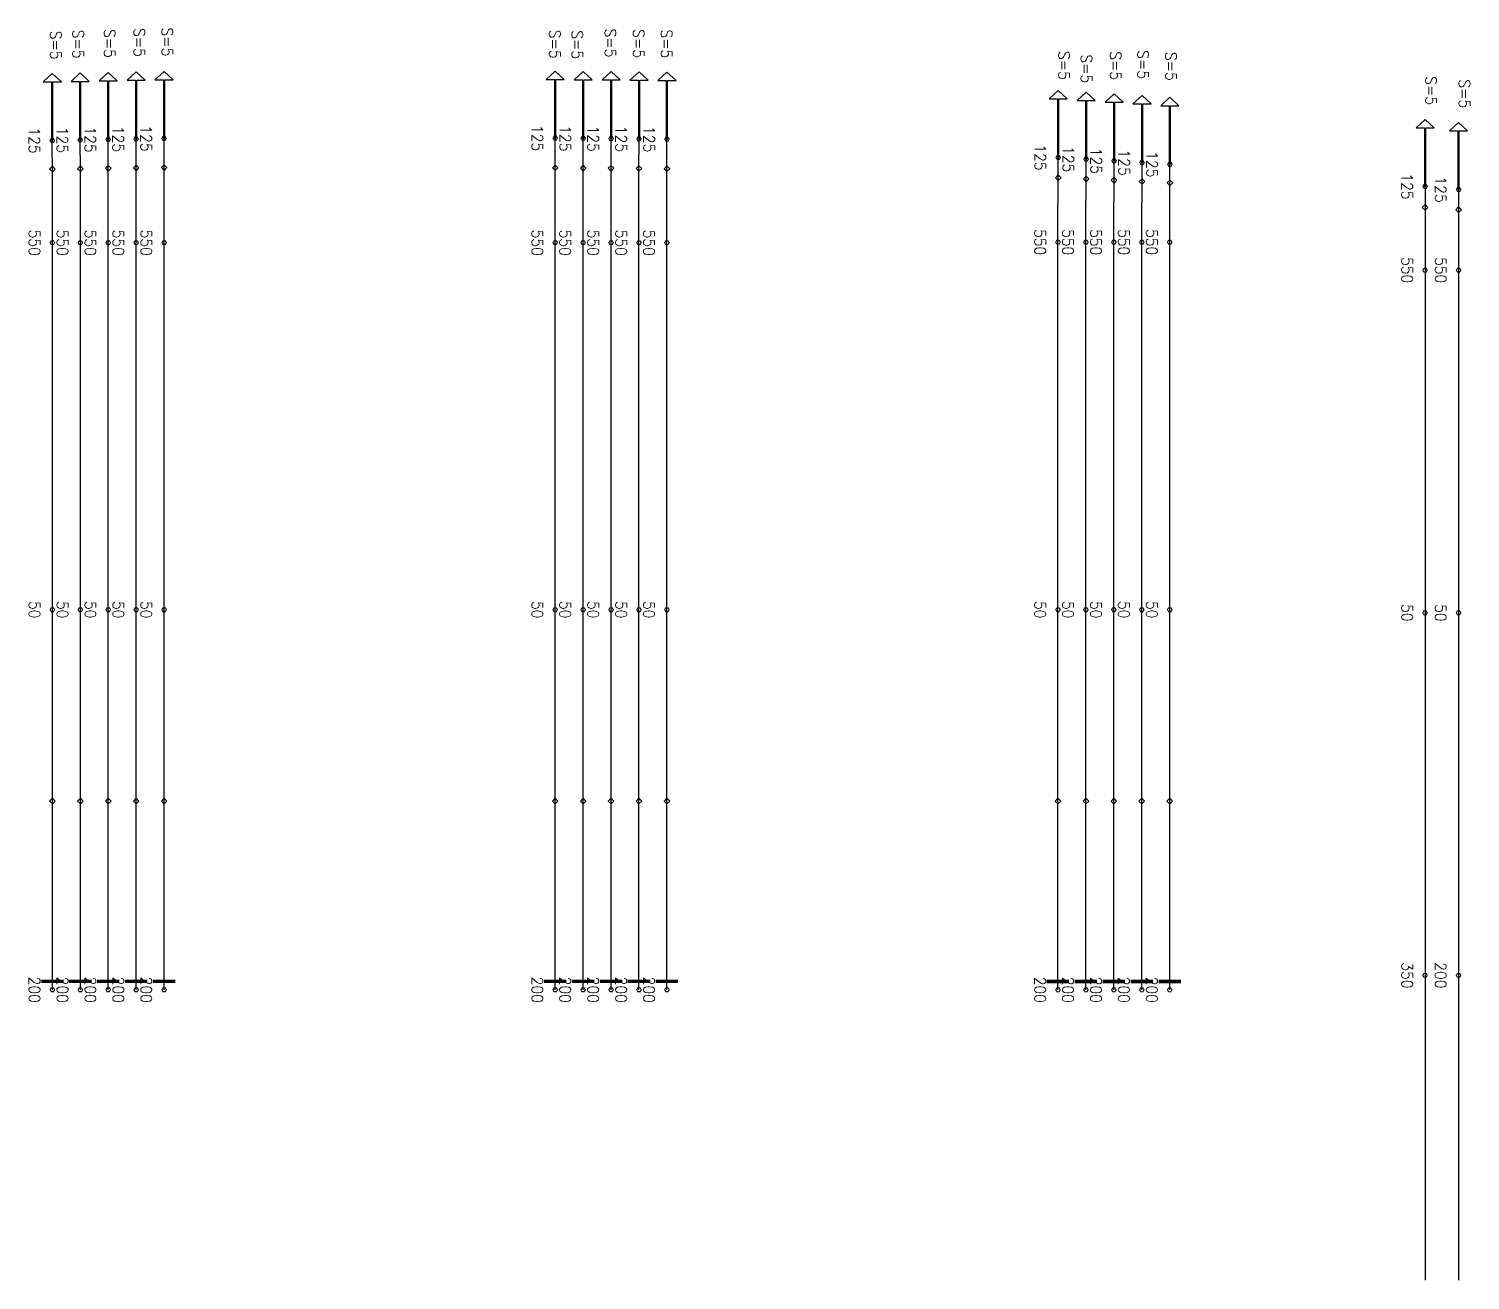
# Model space of a CAD drawing. Header units: millimetres. Extents: x -109376 to 505271, y -20580 to 113678.
# Drawn here: x 440630 to 466430, y 58500 to 80906 of the extents above; entities that cross this region are included whole.
import ezdxf

# ---------------------------------------------------------------- set-up
doc = ezdxf.new("R2010")
doc.units = ezdxf.units.MM
doc.layers.add('Current_plane_Tendon', color=7, linetype='Continuous', true_color=0xab0000)
doc.styles.get("Standard").update_dxf_attribs({"font": 'arial.ttf'})

# ---------------------------------------------------------------- blocks, each defined once
blk = doc.blocks.new('capY')
at = {"layer": 'Current_plane_Tendon', "color": 14, "linetype": 'Continuous', "true_color": 0xab0000}
for points in [[(18510, 2507), (18510, 3557), (18660, 3557), (18498, 3707), (18336, 3557), (18486, 3557), (18486, 2507)], [(19010, 2516), (19010, 3566), (19160, 3566), (18998, 3716), (18836, 3566), (18986, 3566), (18986, 2516)], [(19510, 2525), (19510, 3575), (19660, 3575), (19498, 3725), (19336, 3575), (19486, 3575), (19486, 2525)], [(20010, 2534), (20010, 3584), (20160, 3584), (19998, 3734), (19836, 3584), (19986, 3584), (19986, 2534)], [(20510, 2543), (20510, 3593), (20660, 3593), (20498, 3743), (20336, 3593), (20486, 3593), (20486, 2543)], [(27513, 2550), (27513, 3600), (27663, 3600), (27501, 3750), (27339, 3600), (27489, 3600), (27489, 2550)], [(28013, 2545), (28013, 3595), (28163, 3595), (28001, 3745), (27839, 3595), (27989, 3595), (27989, 2545)], [(28513, 2540), (28513, 3590), (28663, 3590), (28501, 3740), (28339, 3590), (28489, 3590), (28489, 2540)], [(29013, 2535), (29013, 3585), (29163, 3585), (29001, 3735), (28839, 3585), (28989, 3585), (28989, 2535)], [(29513, 2529), (29513, 3579), (29663, 3579), (29501, 3729), (29339, 3579), (29489, 3579), (29489, 2529)], [(36516, 2203), (36516, 3253), (36666, 3253), (36504, 3403), (36342, 3253), (36492, 3253), (36492, 2203)], [(37016, 2172), (37016, 3222), (37166, 3222), (37004, 3372), (36842, 3222), (36992, 3222), (36992, 2172)], [(37516, 2142), (37516, 3192), (37666, 3192), (37504, 3342), (37342, 3192), (37492, 3192), (37492, 2142)], [(38016, 2111), (38016, 3161), (38166, 3161), (38004, 3311), (37842, 3161), (37992, 3161), (37992, 2111)], [(38516, 2080), (38516, 3130), (38666, 3130), (38504, 3280), (38342, 3130), (38492, 3130), (38492, 2080)], [(18550, -9322), (18500, -9272), (18450, -9322), (18500, -9372), (18550, -9322)], [(19050, -9322), (19000, -9272), (18950, -9322), (19000, -9372), (19050, -9322)], [(19550, -9322), (19500, -9272), (19450, -9322), (19500, -9372), (19550, -9322)], [(20050, -9322), (20000, -9272), (19950, -9322), (20000, -9372), (20050, -9322)], [(20550, -9322), (20500, -9272), (20450, -9322), (20500, -9372), (20550, -9322)], [(27550, -9322), (27500, -9272), (27450, -9322), (27500, -9372), (27550, -9322)], [(28050, -9322), (28000, -9272), (27950, -9322), (28000, -9372), (28050, -9322)], [(28550, -9322), (28500, -9272), (28450, -9322), (28500, -9372), (28550, -9322)], [(29050, -9322), (29000, -9272), (28950, -9322), (29000, -9372), (29050, -9322)], [(29550, -9322), (29500, -9272), (29450, -9322), (29500, -9372), (29550, -9322)], [(36550, -9322), (36500, -9272), (36450, -9322), (36500, -9372), (36550, -9322)], [(37050, -9322), (37000, -9272), (36950, -9322), (37000, -9372), (37050, -9322)], [(37550, -9322), (37500, -9272), (37450, -9322), (37500, -9372), (37550, -9322)], [(38050, -9322), (38000, -9272), (37950, -9322), (38000, -9372), (38050, -9322)], [(38550, -9322), (38500, -9272), (38450, -9322), (38500, -9372), (38550, -9322)]]:
    blk.add_lwpolyline(points, close=True, dxfattribs=at)
for points, elevation in [([(43083, 1684), (43083, 2734), (43233, 2734), (43071, 2884), (42909, 2734), (43059, 2734), (43059, 1684)], -93), ([(43683, 1628), (43683, 2678), (43833, 2678), (43671, 2828), (43509, 2678), (43659, 2678), (43659, 1628)], -93), ([(20050, 2015), (20000, 2065), (19950, 2015), (20000, 1965), (20050, 2015)], 125), ([(20550, 2022), (20500, 2072), (20450, 2022), (20500, 1972), (20550, 2022)], 125), ([(27550, 2017), (27500, 2067), (27450, 2017), (27500, 1967), (27550, 2017)], 125), ([(18550, 1995), (18500, 2045), (18450, 1995), (18500, 1945), (18550, 1995)], 125), ([(19050, 2002), (19000, 2052), (18950, 2002), (19000, 1952), (19050, 2002)], 125), ([(19550, 2009), (19500, 2059), (19450, 2009), (19500, 1959), (19550, 2009)], 125), ([(28050, 2013), (28000, 2063), (27950, 2013), (28000, 1963), (28050, 2013)], 125), ([(28550, 2009), (28500, 2059), (28450, 2009), (28500, 1959), (28550, 2009)], 125), ([(29050, 2005), (29000, 2055), (28950, 2005), (29000, 1955), (29050, 2005)], 125), ([(29550, 2001), (29500, 2051), (29450, 2001), (29500, 1951), (29550, 2001)], 125), ([(36554, 1841), (36504, 1891), (36454, 1841), (36504, 1791), (36554, 1841)], 125), ([(37054, 1818), (37004, 1868), (36954, 1818), (37004, 1768), (37054, 1818)], 125), ([(37554, 1795), (37504, 1845), (37454, 1795), (37504, 1745), (37554, 1795)], 125), ([(38054, 1772), (38004, 1822), (37954, 1772), (38004, 1722), (38054, 1772)], 125), ([(38554, 1749), (38504, 1799), (38454, 1749), (38504, 1699), (38554, 1749)], 125), ([(43121, 1309), (43071, 1359), (43021, 1309), (43071, 1259), (43121, 1309)], 32), ([(43721, 1267), (43671, 1317), (43621, 1267), (43671, 1217), (43721, 1267)], 32)]:
    blk.add_lwpolyline(points, close=True, dxfattribs=dict(at, elevation=elevation))
for points in [[(20538, 2543, 20, 20, 0), (20518, 2578, 20, 20, 0), (20478, 2578, 20, 20, 0), (20458, 2543, 20, 20, 0), (20478, 2509, 20, 20, 0), (20518, 2509, 20, 20, 0)], [(27541, 2550, 20, 20, 0), (27521, 2585, 20, 20, 0), (27481, 2585, 20, 20, 0), (27461, 2550, 20, 20, 0), (27481, 2516, 20, 20, 0), (27521, 2516, 20, 20, 0)], [(28041, 2545, 20, 20, 0), (28021, 2580, 20, 20, 0), (27981, 2580, 20, 20, 0), (27961, 2545, 20, 20, 0), (27981, 2511, 20, 20, 0), (28021, 2511, 20, 20, 0)], [(28541, 2540, 20, 20, 0), (28521, 2575, 20, 20, 0), (28481, 2575, 20, 20, 0), (28461, 2540, 20, 20, 0), (28481, 2505, 20, 20, 0), (28521, 2505, 20, 20, 0)], [(18538, 2507, 20, 20, 0), (18518, 2542, 20, 20, 0), (18478, 2542, 20, 20, 0), (18458, 2507, 20, 20, 0), (18478, 2472, 20, 20, 0), (18518, 2472, 20, 20, 0)], [(19038, 2516, 20, 20, 0), (19018, 2551, 20, 20, 0), (18978, 2551, 20, 20, 0), (18958, 2516, 20, 20, 0), (18978, 2482, 20, 20, 0), (19018, 2482, 20, 20, 0)], [(19538, 2525, 20, 20, 0), (19518, 2560, 20, 20, 0), (19478, 2560, 20, 20, 0), (19458, 2525, 20, 20, 0), (19478, 2491, 20, 20, 0), (19518, 2491, 20, 20, 0)], [(20038, 2534, 20, 20, 0), (20018, 2569, 20, 20, 0), (19978, 2569, 20, 20, 0), (19958, 2534, 20, 20, 0), (19978, 2500, 20, 20, 0), (20018, 2500, 20, 20, 0)], [(29041, 2535, 20, 20, 0), (29021, 2569, 20, 20, 0), (28981, 2569, 20, 20, 0), (28961, 2535, 20, 20, 0), (28981, 2500, 20, 20, 0), (29021, 2500, 20, 20, 0)], [(29541, 2529, 20, 20, 0), (29521, 2564, 20, 20, 0), (29481, 2564, 20, 20, 0), (29461, 2529, 20, 20, 0), (29481, 2495, 20, 20, 0), (29521, 2495, 20, 20, 0)], [(36544, 2203, 20, 20, 0), (36524, 2238, 20, 20, 0), (36484, 2238, 20, 20, 0), (36464, 2203, 20, 20, 0), (36484, 2169, 20, 20, 0), (36524, 2169, 20, 20, 0)], [(37044, 2172, 20, 20, 0), (37024, 2207, 20, 20, 0), (36984, 2207, 20, 20, 0), (36964, 2172, 20, 20, 0), (36984, 2138, 20, 20, 0), (37024, 2138, 20, 20, 0)], [(37544, 2142, 20, 20, 0), (37524, 2176, 20, 20, 0), (37484, 2176, 20, 20, 0), (37464, 2142, 20, 20, 0), (37484, 2107, 20, 20, 0), (37524, 2107, 20, 20, 0)], [(38044, 2111, 20, 20, 0), (38024, 2145, 20, 20, 0), (37984, 2145, 20, 20, 0), (37964, 2111, 20, 20, 0), (37984, 2076, 20, 20, 0), (38024, 2076, 20, 20, 0)], [(38544, 2080, 20, 20, 0), (38524, 2115, 20, 20, 0), (38484, 2115, 20, 20, 0), (38464, 2080, 20, 20, 0), (38484, 2045, 20, 20, 0), (38524, 2045, 20, 20, 0)]]:
    blk.add_lwpolyline(points, format="xyseb", close=True, dxfattribs=at)
for points, elevation in [([(43111, 1684, 20, 20, 0), (43091, 1718, 20, 20, 0), (43051, 1718, 20, 20, 0), (43031, 1684, 20, 20, 0), (43051, 1649, 20, 20, 0), (43091, 1649, 20, 20, 0)], -93), ([(43711, 1628, 20, 20, 0), (43691, 1663, 20, 20, 0), (43651, 1663, 20, 20, 0), (43631, 1628, 20, 20, 0), (43651, 1594, 20, 20, 0), (43691, 1594, 20, 20, 0)], -93), ([(18540, 677, 20, 20, 0), (18520, 712, 20, 20, 0), (18480, 712, 20, 20, 0), (18460, 677, 20, 20, 0), (18480, 643, 20, 20, 0), (18520, 643, 20, 20, 0)], 75), ([(19040, 677, 20, 20, 0), (19020, 712, 20, 20, 0), (18980, 712, 20, 20, 0), (18960, 677, 20, 20, 0), (18980, 643, 20, 20, 0), (19020, 643, 20, 20, 0)], 75), ([(19540, 677, 20, 20, 0), (19520, 712, 20, 20, 0), (19480, 712, 20, 20, 0), (19460, 677, 20, 20, 0), (19480, 643, 20, 20, 0), (19520, 643, 20, 20, 0)], 75), ([(20040, 677, 20, 20, 0), (20020, 712, 20, 20, 0), (19980, 712, 20, 20, 0), (19960, 677, 20, 20, 0), (19980, 643, 20, 20, 0), (20020, 643, 20, 20, 0)], 75), ([(20540, 677, 20, 20, 0), (20520, 712, 20, 20, 0), (20480, 712, 20, 20, 0), (20460, 677, 20, 20, 0), (20480, 643, 20, 20, 0), (20520, 643, 20, 20, 0)], 75), ([(27540, 677, 20, 20, 0), (27520, 712, 20, 20, 0), (27480, 712, 20, 20, 0), (27460, 677, 20, 20, 0), (27480, 643, 20, 20, 0), (27520, 643, 20, 20, 0)], 75), ([(28040, 677, 20, 20, 0), (28020, 712, 20, 20, 0), (27980, 712, 20, 20, 0), (27960, 677, 20, 20, 0), (27980, 643, 20, 20, 0), (28020, 643, 20, 20, 0)], 75), ([(28540, 677, 20, 20, 0), (28520, 712, 20, 20, 0), (28480, 712, 20, 20, 0), (28460, 677, 20, 20, 0), (28480, 643, 20, 20, 0), (28520, 643, 20, 20, 0)], 75), ([(29040, 677, 20, 20, 0), (29020, 712, 20, 20, 0), (28980, 712, 20, 20, 0), (28960, 677, 20, 20, 0), (28980, 643, 20, 20, 0), (29020, 643, 20, 20, 0)], 75), ([(29540, 677, 20, 20, 0), (29520, 712, 20, 20, 0), (29480, 712, 20, 20, 0), (29460, 677, 20, 20, 0), (29480, 643, 20, 20, 0), (29520, 643, 20, 20, 0)], 75), ([(36540, 686, 20, 20, 0), (36520, 720, 20, 20, 0), (36480, 720, 20, 20, 0), (36460, 686, 20, 20, 0), (36480, 651, 20, 20, 0), (36520, 651, 20, 20, 0)], 75), ([(37040, 686, 20, 20, 0), (37020, 720, 20, 20, 0), (36980, 720, 20, 20, 0), (36960, 686, 20, 20, 0), (36980, 651, 20, 20, 0), (37020, 651, 20, 20, 0)], 75), ([(37540, 686, 20, 20, 0), (37520, 720, 20, 20, 0), (37480, 720, 20, 20, 0), (37460, 686, 20, 20, 0), (37480, 651, 20, 20, 0), (37520, 651, 20, 20, 0)], 75), ([(38040, 686, 20, 20, 0), (38020, 720, 20, 20, 0), (37980, 720, 20, 20, 0), (37960, 686, 20, 20, 0), (37980, 651, 20, 20, 0), (38020, 651, 20, 20, 0)], 75), ([(38540, 686, 20, 20, 0), (38520, 720, 20, 20, 0), (38480, 720, 20, 20, 0), (38460, 686, 20, 20, 0), (38480, 651, 20, 20, 0), (38520, 651, 20, 20, 0)], 75), ([(43111, 185, 20, 20, 0), (43091, 219, 20, 20, 0), (43051, 219, 20, 20, 0), (43031, 185, 20, 20, 0), (43051, 150, 20, 20, 0), (43091, 150, 20, 20, 0)], -18), ([(43711, 185, 20, 20, 0), (43691, 219, 20, 20, 0), (43651, 219, 20, 20, 0), (43631, 185, 20, 20, 0), (43651, 150, 20, 20, 0), (43691, 150, 20, 20, 0)], -18), ([(18540, -5894, 20, 20, 0), (18520, -5860, 20, 20, 0), (18480, -5860, 20, 20, 0), (18460, -5894, 20, 20, 0), (18480, -5929, 20, 20, 0), (18520, -5929, 20, 20, 0)], -350), ([(19040, -5894, 20, 20, 0), (19020, -5860, 20, 20, 0), (18980, -5860, 20, 20, 0), (18960, -5894, 20, 20, 0), (18980, -5929, 20, 20, 0), (19020, -5929, 20, 20, 0)], -350), ([(19540, -5894, 20, 20, 0), (19520, -5860, 20, 20, 0), (19480, -5860, 20, 20, 0), (19460, -5894, 20, 20, 0), (19480, -5929, 20, 20, 0), (19520, -5929, 20, 20, 0)], -350), ([(20040, -5894, 20, 20, 0), (20020, -5860, 20, 20, 0), (19980, -5860, 20, 20, 0), (19960, -5894, 20, 20, 0), (19980, -5929, 20, 20, 0), (20020, -5929, 20, 20, 0)], -350), ([(20540, -5894, 20, 20, 0), (20520, -5860, 20, 20, 0), (20480, -5860, 20, 20, 0), (20460, -5894, 20, 20, 0), (20480, -5929, 20, 20, 0), (20520, -5929, 20, 20, 0)], -350), ([(27540, -5894, 20, 20, 0), (27520, -5860, 20, 20, 0), (27480, -5860, 20, 20, 0), (27460, -5894, 20, 20, 0), (27480, -5929, 20, 20, 0), (27520, -5929, 20, 20, 0)], -350), ([(28040, -5894, 20, 20, 0), (28020, -5860, 20, 20, 0), (27980, -5860, 20, 20, 0), (27960, -5894, 20, 20, 0), (27980, -5929, 20, 20, 0), (28020, -5929, 20, 20, 0)], -350), ([(28540, -5894, 20, 20, 0), (28520, -5860, 20, 20, 0), (28480, -5860, 20, 20, 0), (28460, -5894, 20, 20, 0), (28480, -5929, 20, 20, 0), (28520, -5929, 20, 20, 0)], -350), ([(29040, -5894, 20, 20, 0), (29020, -5860, 20, 20, 0), (28980, -5860, 20, 20, 0), (28960, -5894, 20, 20, 0), (28980, -5929, 20, 20, 0), (29020, -5929, 20, 20, 0)], -350), ([(29540, -5894, 20, 20, 0), (29520, -5860, 20, 20, 0), (29480, -5860, 20, 20, 0), (29460, -5894, 20, 20, 0), (29480, -5929, 20, 20, 0), (29520, -5929, 20, 20, 0)], -350), ([(36540, -5894, 20, 20, 0), (36520, -5860, 20, 20, 0), (36480, -5860, 20, 20, 0), (36460, -5894, 20, 20, 0), (36480, -5929, 20, 20, 0), (36520, -5929, 20, 20, 0)], -350), ([(37040, -5894, 20, 20, 0), (37020, -5860, 20, 20, 0), (36980, -5860, 20, 20, 0), (36960, -5894, 20, 20, 0), (36980, -5929, 20, 20, 0), (37020, -5929, 20, 20, 0)], -350), ([(37540, -5894, 20, 20, 0), (37520, -5860, 20, 20, 0), (37480, -5860, 20, 20, 0), (37460, -5894, 20, 20, 0), (37480, -5929, 20, 20, 0), (37520, -5929, 20, 20, 0)], -350), ([(38040, -5894, 20, 20, 0), (38020, -5860, 20, 20, 0), (37980, -5860, 20, 20, 0), (37960, -5894, 20, 20, 0), (37980, -5929, 20, 20, 0), (38020, -5929, 20, 20, 0)], -350), ([(38540, -5894, 20, 20, 0), (38520, -5860, 20, 20, 0), (38480, -5860, 20, 20, 0), (38460, -5894, 20, 20, 0), (38480, -5929, 20, 20, 0), (38520, -5929, 20, 20, 0)], -350), ([(43110, -5951, 20, 20, 0), (43090, -5916, 20, 20, 0), (43050, -5916, 20, 20, 0), (43030, -5951, 20, 20, 0), (43050, -5985, 20, 20, 0), (43090, -5985, 20, 20, 0)], -200), ([(43710, -5951, 20, 20, 0), (43690, -5916, 20, 20, 0), (43650, -5916, 20, 20, 0), (43630, -5951, 20, 20, 0), (43650, -5985, 20, 20, 0), (43690, -5985, 20, 20, 0)], -200), ([(43110, -12442, 20, 20, 0), (43090, -12407, 20, 20, 0), (43050, -12407, 20, 20, 0), (43030, -12442, 20, 20, 0), (43050, -12476, 20, 20, 0), (43090, -12476, 20, 20, 0)], -50), ([(43710, -12442, 20, 20, 0), (43690, -12407, 20, 20, 0), (43650, -12407, 20, 20, 0), (43630, -12442, 20, 20, 0), (43650, -12476, 20, 20, 0), (43690, -12476, 20, 20, 0)], -50), ([(18540, -12700, 20, 20, 0), (18520, -12665, 20, 20, 0), (18480, -12665, 20, 20, 0), (18460, -12700, 20, 20, 0), (18480, -12735, 20, 20, 0), (18520, -12735, 20, 20, 0)], -200), ([(19040, -12700, 20, 20, 0), (19020, -12665, 20, 20, 0), (18980, -12665, 20, 20, 0), (18960, -12700, 20, 20, 0), (18980, -12735, 20, 20, 0), (19020, -12735, 20, 20, 0)], -200), ([(19540, -12700, 20, 20, 0), (19520, -12665, 20, 20, 0), (19480, -12665, 20, 20, 0), (19460, -12700, 20, 20, 0), (19480, -12735, 20, 20, 0), (19520, -12735, 20, 20, 0)], -200), ([(20040, -12700, 20, 20, 0), (20020, -12665, 20, 20, 0), (19980, -12665, 20, 20, 0), (19960, -12700, 20, 20, 0), (19980, -12735, 20, 20, 0), (20020, -12735, 20, 20, 0)], -200), ([(20540, -12700, 20, 20, 0), (20520, -12665, 20, 20, 0), (20480, -12665, 20, 20, 0), (20460, -12700, 20, 20, 0), (20480, -12735, 20, 20, 0), (20520, -12735, 20, 20, 0)], -200), ([(27540, -12700, 20, 20, 0), (27520, -12665, 20, 20, 0), (27480, -12665, 20, 20, 0), (27460, -12700, 20, 20, 0), (27480, -12735, 20, 20, 0), (27520, -12735, 20, 20, 0)], -200), ([(28040, -12700, 20, 20, 0), (28020, -12665, 20, 20, 0), (27980, -12665, 20, 20, 0), (27960, -12700, 20, 20, 0), (27980, -12735, 20, 20, 0), (28020, -12735, 20, 20, 0)], -200), ([(28540, -12700, 20, 20, 0), (28520, -12665, 20, 20, 0), (28480, -12665, 20, 20, 0), (28460, -12700, 20, 20, 0), (28480, -12735, 20, 20, 0), (28520, -12735, 20, 20, 0)], -200), ([(29040, -12700, 20, 20, 0), (29020, -12665, 20, 20, 0), (28980, -12665, 20, 20, 0), (28960, -12700, 20, 20, 0), (28980, -12735, 20, 20, 0), (29020, -12735, 20, 20, 0)], -200), ([(29540, -12700, 20, 20, 0), (29520, -12665, 20, 20, 0), (29480, -12665, 20, 20, 0), (29460, -12700, 20, 20, 0), (29480, -12735, 20, 20, 0), (29520, -12735, 20, 20, 0)], -200), ([(36540, -12702, 20, 20, 0), (36520, -12667, 20, 20, 0), (36480, -12667, 20, 20, 0), (36460, -12702, 20, 20, 0), (36480, -12736, 20, 20, 0), (36520, -12736, 20, 20, 0)], -200), ([(37040, -12702, 20, 20, 0), (37020, -12667, 20, 20, 0), (36980, -12667, 20, 20, 0), (36960, -12702, 20, 20, 0), (36980, -12736, 20, 20, 0), (37020, -12736, 20, 20, 0)], -200), ([(37540, -12702, 20, 20, 0), (37520, -12667, 20, 20, 0), (37480, -12667, 20, 20, 0), (37460, -12702, 20, 20, 0), (37480, -12736, 20, 20, 0), (37520, -12736, 20, 20, 0)], -200), ([(38040, -12702, 20, 20, 0), (38020, -12667, 20, 20, 0), (37980, -12667, 20, 20, 0), (37960, -12702, 20, 20, 0), (37980, -12736, 20, 20, 0), (38020, -12736, 20, 20, 0)], -200), ([(38540, -12702, 20, 20, 0), (38520, -12667, 20, 20, 0), (38480, -12667, 20, 20, 0), (38460, -12702, 20, 20, 0), (38480, -12736, 20, 20, 0), (38520, -12736, 20, 20, 0)], -200)]:
    blk.add_lwpolyline(points, format="xyseb", close=True, dxfattribs=dict(at, elevation=elevation))
at = {"layer": 'Current_plane_Tendon', "color": 14, "linetype": 'Continuous', "true_color": 0xab0000, "elevation": -200}
for points in [[(18300, -12550, 60, 60, 0), (18700, -12550, 60, 60, 0)], [(18800, -12550, 60, 60, 0), (19200, -12550, 60, 60, 0)], [(19300, -12550, 60, 60, 0), (19700, -12550, 60, 60, 0)], [(19800, -12550, 60, 60, 0), (20200, -12550, 60, 60, 0)], [(20300, -12550, 60, 60, 0), (20700, -12550, 60, 60, 0)], [(27300, -12550, 60, 60, 0), (27700, -12550, 60, 60, 0)], [(27800, -12550, 60, 60, 0), (28200, -12550, 60, 60, 0)], [(28300, -12550, 60, 60, 0), (28700, -12550, 60, 60, 0)], [(28800, -12550, 60, 60, 0), (29200, -12550, 60, 60, 0)], [(29300, -12550, 60, 60, 0), (29700, -12550, 60, 60, 0)], [(36300, -12552, 60, 60, 0), (36700, -12552, 60, 60, 0)], [(36800, -12552, 60, 60, 0), (37200, -12552, 60, 60, 0)], [(37300, -12552, 60, 60, 0), (37700, -12552, 60, 60, 0)], [(37800, -12552, 60, 60, 0), (38200, -12552, 60, 60, 0)], [(38300, -12552, 60, 60, 0), (38700, -12552, 60, 60, 0)]]:
    blk.add_lwpolyline(points, format="xyseb", dxfattribs=at)
at = {"layer": 'Current_plane_Tendon', "color": 14, "linetype": 'Continuous', "true_color": 0xab0000}
for points in [[(18500, 677, 75), (18500, 853, 74), (18500, 1029, 72), (18500, 1205, 68), (18500, 1380, 63), (18500, 1556, 56), (18500, 1732, 48), (18500, 1907, 38), (18500, 2083, 27), (18498, 2331, 14), (18498, 2507, 0)], [(19000, 677, 75), (19000, 838, 74), (19000, 999, 73), (19000, 1159, 69), (19000, 1320, 65), (19000, 1480, 60), (19000, 1641, 53), (19000, 1801, 45), (19000, 1962, 35), (19000, 2122, 25), (18998, 2356, 13), (18998, 2516, 0)], [(19500, 677, 75), (19500, 839, 74), (19500, 1000, 73), (19500, 1162, 69), (19500, 1323, 65), (19500, 1484, 60), (19500, 1646, 53), (19500, 1807, 45), (19500, 1968, 35), (19500, 2130, 25), (19498, 2364, 13), (19498, 2525, 0)], [(20000, 677, 75), (20000, 840, 74), (20000, 1002, 73), (20000, 1164, 69), (20000, 1326, 65), (20000, 1488, 60), (20000, 1651, 53), (20000, 1813, 45), (20000, 1975, 35), (20000, 2137, 25), (19998, 2372, 13), (19998, 2534, 0)], [(20500, 677, 75), (20500, 841, 74), (20500, 1004, 73), (20500, 1167, 69), (20500, 1330, 65), (20500, 1493, 60), (20500, 1656, 53), (20500, 1819, 45), (20500, 1982, 35), (20500, 2145, 25), (20498, 2380, 13), (20498, 2543, 0)], [(27500, 677, 75), (27500, 856, 74), (27500, 1034, 72), (27500, 1213, 68), (27500, 1392, 63), (27500, 1570, 56), (27500, 1749, 48), (27500, 1927, 38), (27500, 2106, 27), (27501, 2372, 14), (27501, 2550, 0)], [(28000, 677, 75), (28000, 839, 74), (28000, 1001, 73), (28000, 1163, 69), (28000, 1325, 65), (28000, 1487, 60), (28000, 1648, 53), (28000, 1810, 45), (28000, 1972, 35), (28000, 2134, 25), (28001, 2383, 13), (28001, 2545, 0)], [(28500, 677, 75), (28500, 855, 74), (28500, 1032, 72), (28500, 1210, 68), (28500, 1387, 63), (28500, 1565, 56), (28500, 1742, 48), (28500, 1920, 38), (28500, 2097, 27), (28501, 2362, 14), (28501, 2540, 0)], [(29000, 677, 75), (29000, 838, 74), (29000, 999, 73), (29000, 1160, 69), (29000, 1321, 65), (29000, 1482, 60), (29000, 1643, 53), (29000, 1804, 45), (29000, 1964, 35), (29000, 2125, 25), (29001, 2374, 13), (29001, 2535, 0)], [(29500, 677, 75), (29500, 838, 74), (29500, 998, 73), (29500, 1159, 69), (29500, 1319, 65), (29500, 1479, 60), (29500, 1640, 53), (29500, 1800, 45), (29500, 1961, 35), (29500, 2121, 25), (29501, 2369, 13), (29501, 2529, 0)], [(36500, 686, 75), (36500, 830, 74), (36500, 975, 72), (36500, 1120, 68), (36500, 1264, 63), (36504, 1480, 56), (36504, 1624, 48), (36504, 1769, 38), (36504, 1914, 27), (36504, 2059, 14), (36504, 2203, 0)], [(37000, 686, 75), (37000, 814, 74), (37000, 943, 73), (37000, 1072, 69), (37000, 1201, 65), (37000, 1329, 60), (37004, 1529, 53), (37004, 1657, 45), (37004, 1786, 35), (37004, 1915, 25), (37004, 2044, 13), (37004, 2172, 0)], [(37500, 686, 75), (37500, 812, 74), (37500, 937, 73), (37500, 1063, 69), (37500, 1189, 65), (37500, 1315, 60), (37504, 1512, 53), (37504, 1638, 45), (37504, 1764, 35), (37504, 1890, 25), (37504, 2016, 13), (37504, 2142, 0)], [(38000, 686, 75), (38000, 809, 74), (38000, 932, 73), (38000, 1055, 69), (38000, 1178, 65), (38000, 1301, 60), (38004, 1495, 53), (38004, 1618, 45), (38004, 1741, 35), (38004, 1864, 25), (38004, 1988, 13), (38004, 2111, 0)], [(38500, 686, 75), (38500, 806, 74), (38500, 926, 73), (38500, 1047, 69), (38500, 1167, 65), (38500, 1287, 60), (38504, 1478, 53), (38504, 1599, 45), (38504, 1719, 35), (38504, 1839, 25), (38504, 1960, 13), (38504, 2080, 0)], [(43071, 1684, -93), (43071, 1547, -80), (43071, 1411, -68), (43071, 1275, -57), (43070, 1139, -48), (43070, 1002, -40), (43070, 866, -33), (43070, 730, -28), (43070, 593, -23), (43070, 457, -20), (43070, 321, -18), (43070, 185, -18)], [(43671, 1628, -93), (43671, 1497, -80), (43671, 1366, -68), (43670, 1235, -57), (43670, 1103, -48), (43670, 972, -40), (43670, 841, -33), (43670, 710, -28), (43670, 578, -23), (43670, 447, -20), (43670, 316, -18), (43670, 185, -18)], [(18500, -12700, -200), (18500, -11893, -205), (18500, -11036, -219), (18500, -10179, -242), (18500, -9322, -275), (18500, -8465, -308), (18500, -7608, -331), (18500, -6751, -345), (18500, -5894, -350), (18500, -5037, -341), (18500, -4180, -312), (18500, -3323, -266), (18500, -2466, -200), (18500, -1609, -134), (18500, -752, -88), (18500, 105, -59), (18500, 962, -50)], [(19000, -12700, -200), (19000, -11893, -205), (19000, -11036, -219), (19000, -10179, -242), (19000, -9322, -275), (19000, -8465, -308), (19000, -7608, -331), (19000, -6751, -345), (19000, -5894, -350), (19000, -5037, -341), (19000, -4180, -312), (19000, -3323, -266), (19000, -2466, -200), (19000, -1609, -134), (19000, -752, -88), (19000, 105, -59), (19000, 962, -50)], [(19500, -12700, -200), (19500, -11893, -205), (19500, -11036, -219), (19500, -10179, -242), (19500, -9322, -275), (19500, -8465, -308), (19500, -7608, -331), (19500, -6751, -345), (19500, -5894, -350), (19500, -5037, -341), (19500, -4180, -312), (19500, -3323, -266), (19500, -2466, -200), (19500, -1609, -134), (19500, -752, -88), (19500, 105, -59), (19500, 962, -50)], [(20000, -12700, -200), (20000, -11893, -205), (20000, -11036, -219), (20000, -10179, -242), (20000, -9322, -275), (20000, -8465, -308), (20000, -7608, -331), (20000, -6751, -345), (20000, -5894, -350), (20000, -5037, -341), (20000, -4180, -312), (20000, -3323, -266), (20000, -2466, -200), (20000, -1609, -134), (20000, -752, -88), (20000, 105, -59), (20000, 962, -50)], [(20500, -12700, -200), (20500, -11893, -205), (20500, -11036, -219), (20500, -10179, -242), (20500, -9322, -275), (20500, -8465, -308), (20500, -7608, -331), (20500, -6751, -345), (20500, -5894, -350), (20500, -5037, -341), (20500, -4180, -312), (20500, -3323, -266), (20500, -2466, -200), (20500, -1609, -134), (20500, -752, -88), (20500, 105, -59), (20500, 962, -50)], [(27500, -12700, -200), (27500, -11893, -205), (27500, -11036, -219), (27500, -10179, -242), (27500, -9322, -275), (27500, -8465, -308), (27500, -7608, -331), (27500, -6751, -345), (27500, -5894, -350), (27500, -5037, -341), (27500, -4180, -312), (27500, -3323, -266), (27500, -2466, -200), (27500, -1609, -134), (27500, -752, -88), (27500, 105, -59), (27500, 962, -50)], [(28000, -12700, -200), (28000, -11893, -205), (28000, -11036, -219), (28000, -10179, -242), (28000, -9322, -275), (28000, -8465, -308), (28000, -7608, -331), (28000, -6751, -345), (28000, -5894, -350), (28000, -5037, -341), (28000, -4180, -312), (28000, -3323, -266), (28000, -2466, -200), (28000, -1609, -134), (28000, -752, -88), (28000, 105, -59), (28000, 962, -50)], [(28500, -12700, -200), (28500, -11893, -205), (28500, -11036, -219), (28500, -10179, -242), (28500, -9322, -275), (28500, -8465, -308), (28500, -7608, -331), (28500, -6751, -345), (28500, -5894, -350), (28500, -5037, -341), (28500, -4180, -312), (28500, -3323, -266), (28500, -2466, -200), (28500, -1609, -134), (28500, -752, -88), (28500, 105, -59), (28500, 962, -50)], [(29000, -12700, -200), (29000, -11893, -205), (29000, -11036, -219), (29000, -10179, -242), (29000, -9322, -275), (29000, -8465, -308), (29000, -7608, -331), (29000, -6751, -345), (29000, -5894, -350), (29000, -5037, -341), (29000, -4180, -312), (29000, -3323, -266), (29000, -2466, -200), (29000, -1609, -134), (29000, -752, -88), (29000, 105, -59), (29000, 962, -50)], [(29500, -12700, -200), (29500, -11893, -205), (29500, -11036, -219), (29500, -10179, -242), (29500, -9322, -275), (29500, -8465, -308), (29500, -7608, -331), (29500, -6751, -345), (29500, -5894, -350), (29500, -5037, -341), (29500, -4180, -312), (29500, -3323, -266), (29500, -2466, -200), (29500, -1609, -134), (29500, -752, -88), (29500, 105, -59), (29500, 962, -50)], [(36500, -12702, -200), (36500, -11893, -205), (36500, -11036, -219), (36500, -10179, -242), (36500, -9322, -275), (36500, -8465, -308), (36500, -7608, -331), (36500, -6751, -345), (36500, -5894, -350), (36500, -5037, -341), (36500, -4180, -312), (36500, -3323, -266), (36500, -2466, -200), (36500, -1609, -134), (36500, -752, -88), (36500, 105, -59), (36500, 962, -50)], [(37000, -12702, -200), (37000, -11893, -205), (37000, -11036, -219), (37000, -10179, -242), (37000, -9322, -275), (37000, -8465, -308), (37000, -7608, -331), (37000, -6751, -345), (37000, -5894, -350), (37000, -5037, -341), (37000, -4180, -312), (37000, -3323, -266), (37000, -2466, -200), (37000, -1609, -134), (37000, -752, -88), (37000, 105, -59), (37000, 962, -50)], [(37500, -12702, -200), (37500, -11893, -205), (37500, -11036, -219), (37500, -10179, -242), (37500, -9322, -275), (37500, -8465, -308), (37500, -7608, -331), (37500, -6751, -345), (37500, -5894, -350), (37500, -5037, -341), (37500, -4180, -312), (37500, -3323, -266), (37500, -2466, -200), (37500, -1609, -134), (37500, -752, -88), (37500, 105, -59), (37500, 962, -50)], [(38000, -12702, -200), (38000, -11893, -205), (38000, -11036, -219), (38000, -10179, -242), (38000, -9322, -275), (38000, -8465, -308), (38000, -7608, -331), (38000, -6751, -345), (38000, -5894, -350), (38000, -5037, -341), (38000, -4180, -312), (38000, -3323, -266), (38000, -2466, -200), (38000, -1609, -134), (38000, -752, -88), (38000, 105, -59), (38000, 962, -50)], [(38500, -12702, -200), (38500, -11893, -205), (38500, -11036, -219), (38500, -10179, -242), (38500, -9322, -275), (38500, -8465, -308), (38500, -7608, -331), (38500, -6751, -345), (38500, -5894, -350), (38500, -5037, -341), (38500, -4180, -312), (38500, -3323, -266), (38500, -2466, -200), (38500, -1609, -134), (38500, -752, -88), (38500, 105, -59), (38500, 962, -50)], [(43070, 541, -50), (43070, -271, -55), (43070, -1082, -69), (43070, -1894, -92), (43070, -2705, -125), (43070, -3516, -158), (43070, -4328, -181), (43070, -5139, -195), (43070, -5951, -200), (43070, -6762, -195), (43070, -7573, -181), (43070, -8385, -158), (43070, -9196, -125), (43070, -10008, -92), (43070, -10819, -69), (43070, -11630, -55), (43070, -12442, -50)], [(43670, 541, -50), (43670, -271, -55), (43670, -1082, -69), (43670, -1894, -92), (43670, -2705, -125), (43670, -3516, -158), (43670, -4328, -181), (43670, -5139, -195), (43670, -5951, -200), (43670, -6762, -195), (43670, -7573, -181), (43670, -8385, -158), (43670, -9196, -125), (43670, -10008, -92), (43670, -10819, -69), (43670, -11630, -55), (43670, -12442, -50)], [(43070, -12442, -50), (43070, -13184, -59), (43070, -13926, -88), (43070, -14667, -134), (43070, -15409, -200), (43070, -16151, -266), (43070, -16893, -312), (43070, -17635, -341), (43070, -17900, -344)], [(43670, -12442, -50), (43670, -13184, -55), (43670, -13926, -69), (43670, -14667, -92), (43670, -15409, -125), (43670, -16151, -158), (43670, -16893, -181), (43670, -17635, -195), (43670, -17900, -197)]]:
    blk.add_polyline3d(points, dxfattribs=at)
at = {"layer": 'Current_plane_Tendon', "color": 14, "linetype": 'Continuous', "true_color": 0xab0000, "char_height": 200, "attachment_point": 5}
for s, insert, rotation in [('\\FSTANDARD.shx;\xa0S=5', (18562, 4263, 125), 270), ('\\FSTANDARD.shx;\xa0S=5', (18962, 4281, 125), 270), ('\\FSTANDARD.shx;\xa0S=5', (19526, 4293, 125), 270), ('\\FSTANDARD.shx;\xa0S=5', (20057, 4311, 125), 270), ('\\FSTANDARD.shx;\xa0S=5', (20557, 4320, 125), 270), ('\\FSTANDARD.shx;\xa0S=5', (27495, 4280, 125), 270), ('\\FSTANDARD.shx;\xa0S=5', (27895, 4270, 125), 270), ('\\FSTANDARD.shx;\xa0S=5', (28488, 4301, 125), 270), ('\\FSTANDARD.shx;\xa0S=5', (28995, 4290, 125), 270), ('\\FSTANDARD.shx;\xa0S=5', (29495, 4285, 125), 270), ('\\FSTANDARD.shx;\xa0S=5', (36609, 3900, 125), 270), ('\\FSTANDARD.shx;\xa0S=5', (37009, 3839, 125), 270), ('\\FSTANDARD.shx;\xa0S=5', (37532, 3895, 125), 270), ('\\FSTANDARD.shx;\xa0S=5', (38023, 3914, 125), 270), ('\\FSTANDARD.shx;\xa0S=5', (38523, 3883, 125), 270), ('\\FSTANDARD.shx;\xa0S=5', (43178, 3448, 32), 269.999), ('\\FSTANDARD.shx;\xa0S=5', (43778, 3392, 32), 269.999), ('\\FSTANDARD.shx;125', (18178, 2507), 270), ('\\FSTANDARD.shx;125', (18678, 2516), 270), ('\\FSTANDARD.shx;125', (19178, 2525), 270), ('\\FSTANDARD.shx;125', (19678, 2534), 270), ('\\FSTANDARD.shx;125', (20178, 2543), 270), ('\\FSTANDARD.shx;125', (27181, 2550), 270), ('\\FSTANDARD.shx;125', (27681, 2545), 270), ('\\FSTANDARD.shx;125', (28181, 2540), 270), ('\\FSTANDARD.shx;125', (28681, 2535), 270), ('\\FSTANDARD.shx;125', (29181, 2529), 270), ('\\FSTANDARD.shx;125', (36184, 2203), 270), ('\\FSTANDARD.shx;125', (36684, 2172), 270), ('\\FSTANDARD.shx;125', (37184, 2142), 270), ('\\FSTANDARD.shx;125', (37684, 2111), 270), ('\\FSTANDARD.shx;125', (38184, 2080), 270), ('\\FSTANDARD.shx;125', (42751, 1684, -93), 269.999), ('\\FSTANDARD.shx;125', (43351, 1628, -93), 269.999), ('\\FSTANDARD.shx;550', (18180, 677, 75), 270), ('\\FSTANDARD.shx;550', (18680, 677, 75), 270), ('\\FSTANDARD.shx;550', (19180, 677, 75), 270), ('\\FSTANDARD.shx;550', (19680, 677, 75), 270), ('\\FSTANDARD.shx;550', (20180, 677, 75), 270), ('\\FSTANDARD.shx;550', (27180, 677, 75), 270), ('\\FSTANDARD.shx;550', (27680, 677, 75), 270), ('\\FSTANDARD.shx;550', (28180, 677, 75), 270), ('\\FSTANDARD.shx;550', (28680, 677, 75), 270), ('\\FSTANDARD.shx;550', (29180, 677, 75), 270), ('\\FSTANDARD.shx;550', (36180, 686, 75), 270), ('\\FSTANDARD.shx;550', (36680, 686, 75), 270), ('\\FSTANDARD.shx;550', (37180, 686, 75), 270), ('\\FSTANDARD.shx;550', (37680, 686, 75), 270), ('\\FSTANDARD.shx;550', (38180, 686, 75), 270), ('\\FSTANDARD.shx;550', (42751, 185, -18), 269.9998), ('\\FSTANDARD.shx;550', (43351, 185, -18), 269.9998), ('\\FSTANDARD.shx;50', (18180, -5894, -350), 270), ('\\FSTANDARD.shx;50', (18680, -5894, -350), 270), ('\\FSTANDARD.shx;50', (19180, -5894, -350), 270), ('\\FSTANDARD.shx;50', (19680, -5894, -350), 270), ('\\FSTANDARD.shx;50', (20180, -5894, -350), 270), ('\\FSTANDARD.shx;50', (27180, -5894, -350), 270), ('\\FSTANDARD.shx;50', (27680, -5894, -350), 270), ('\\FSTANDARD.shx;50', (28180, -5894, -350), 270), ('\\FSTANDARD.shx;50', (28680, -5894, -350), 270), ('\\FSTANDARD.shx;50', (29180, -5894, -350), 270), ('\\FSTANDARD.shx;50', (36180, -5894, -350), 270), ('\\FSTANDARD.shx;50', (36680, -5894, -350), 270), ('\\FSTANDARD.shx;50', (37180, -5894, -350), 270), ('\\FSTANDARD.shx;50', (37680, -5894, -350), 270), ('\\FSTANDARD.shx;50', (38180, -5894, -350), 270), ('\\FSTANDARD.shx;50', (42750, -5951, -200), 269.9998), ('\\FSTANDARD.shx;50', (43350, -5951, -200), 269.9998), ('\\FSTANDARD.shx;350', (42750, -12442, -50), 270), ('\\FSTANDARD.shx;200', (43350, -12442, -50), 270), ('\\FSTANDARD.shx;200', (18180, -12700, -200), 270), ('\\FSTANDARD.shx;200', (18680, -12700, -200), 270), ('\\FSTANDARD.shx;200', (19180, -12700, -200), 270), ('\\FSTANDARD.shx;200', (19680, -12700, -200), 270), ('\\FSTANDARD.shx;200', (20180, -12700, -200), 270), ('\\FSTANDARD.shx;200', (27180, -12700, -200), 270), ('\\FSTANDARD.shx;200', (27680, -12700, -200), 270), ('\\FSTANDARD.shx;200', (28180, -12700, -200), 270), ('\\FSTANDARD.shx;200', (28680, -12700, -200), 270), ('\\FSTANDARD.shx;200', (29180, -12700, -200), 270), ('\\FSTANDARD.shx;200', (36180, -12702, -200), 270), ('\\FSTANDARD.shx;200', (36680, -12702, -200), 270), ('\\FSTANDARD.shx;200', (37180, -12702, -200), 270), ('\\FSTANDARD.shx;200', (37680, -12702, -200), 270), ('\\FSTANDARD.shx;200', (38180, -12702, -200), 270)]:
    blk.add_mtext(s, dxfattribs=dict(at, insert=insert, rotation=rotation))

msp = doc.modelspace()

# ---------------------------------------------------------------- block references
at = {"layer": 'Current_plane_Tendon'}
msp.add_blockref('capY', (422551.9, 76400), dxfattribs=at)

doc.saveas('drawing.dxf')
